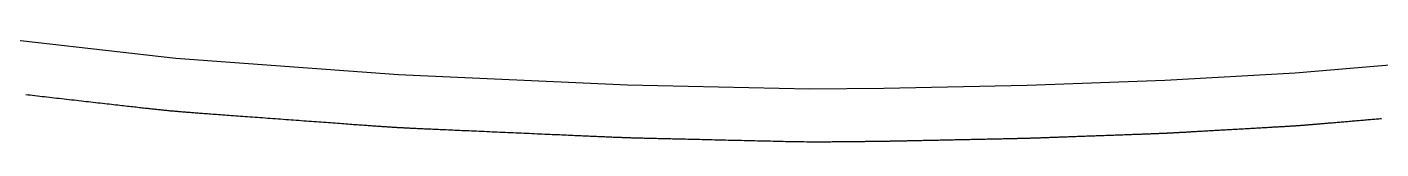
# Model space of a CAD drawing. Header units: millimetres. Extents: x -2296 to 86409, y -5695 to 20115.
# Drawn here: x 49892.7 to 50241.1, y 19244.9 to 19272.5 of the extents above; entities that cross this region are included whole.
import ezdxf

# ---------------------------------------------------------------- set-up
doc = ezdxf.new("R2010")
doc.units = ezdxf.units.MM
doc.layers.add('Line_RIGHT', color=1, linetype='Continuous')

msp = doc.modelspace()

# ---------------------------------------------------------------- linework, layer by layer
at = {"lineweight": 30}
msp.add_lwpolyline([(49892.332, 19257.024), (49892.918, 19256.958), (49893.511, 19256.891), (49894.109, 19256.823), (49894.712, 19256.754), (49895.32, 19256.685), (49895.933, 19256.616), (49896.55, 19256.545), (49897.171, 19256.475), (49897.794, 19256.404), (49898.421, 19256.333), (49899.05, 19256.262), (49899.681, 19256.19), (49900.314, 19256.118), (49900.948, 19256.046), (49901.583, 19255.974), (49902.218, 19255.902), (49902.853, 19255.83), (49903.487, 19255.758), (49904.121, 19255.687), (49904.754, 19255.615), (49905.385, 19255.543), (49906.013, 19255.472), (49906.64, 19255.401), (49907.263, 19255.33), (49907.883, 19255.26), (49908.5, 19255.19), (49909.112, 19255.121), (49909.72, 19255.052), (49910.322, 19254.983), (49910.92, 19254.916), (49911.511, 19254.849), (49912.097, 19254.782), (49912.676, 19254.717), (49913.248, 19254.652), (49913.812, 19254.588), (49914.369, 19254.525), (49914.918, 19254.463), (49915.457, 19254.401), (49915.988, 19254.341), (49916.51, 19254.282), (49917.021, 19254.224), (49917.523, 19254.167), (49918.014, 19254.112), (49918.494, 19254.057), (49918.963, 19254.004), (49919.422, 19253.952), (49919.868, 19253.902), (49920.303, 19253.853), (49920.726, 19253.805), (49921.137, 19253.758), (49921.537, 19253.713), (49921.926, 19253.669), (49922.303, 19253.627), (49922.67, 19253.586), (49923.027, 19253.545), (49923.374, 19253.507), (49923.711, 19253.469), (49924.038, 19253.432), (49924.357, 19253.397), (49924.667, 19253.362), (49924.969, 19253.329), (49925.264, 19253.297), (49925.551, 19253.265), (49925.832, 19253.235), (49926.106, 19253.205), (49926.374, 19253.176), (49926.636, 19253.148), (49926.894, 19253.121), (49927.146, 19253.094), (49927.395, 19253.068), (49927.639, 19253.043), (49927.88, 19253.018), (49928.118, 19252.994), (49928.354, 19252.97), (49928.587, 19252.947), (49928.819, 19252.925), (49929.049, 19252.902), (49929.278, 19252.88), (49929.507, 19252.859), (49929.736, 19252.837), (49929.965, 19252.816), (49930.195, 19252.795), (49930.426, 19252.774), (49930.659, 19252.754), (49930.894, 19252.733), (49931.131, 19252.713), (49931.371, 19252.692), (49931.615, 19252.672), (49931.862, 19252.651), (49932.113, 19252.63), (49932.369, 19252.609), (49932.63, 19252.588), (49932.897, 19252.567), (49933.169, 19252.545), (49933.447, 19252.523), (49933.733, 19252.501), (49934.025, 19252.479), (49934.325, 19252.456), (49934.633, 19252.432), (49934.949, 19252.408), (49935.274, 19252.383), (49935.608, 19252.358), (49935.952, 19252.333), (49936.305, 19252.306), (49936.67, 19252.279), (49937.045, 19252.251), (49937.431, 19252.222), (49937.829, 19252.193), (49938.238, 19252.163), (49938.659, 19252.132), (49939.092, 19252.1), (49939.537, 19252.067), (49939.995, 19252.033), (49940.466, 19251.999), (49940.949, 19251.963), (49941.443, 19251.927), (49941.949, 19251.89), (49942.467, 19251.852), (49942.995, 19251.813), (49943.534, 19251.773), (49944.084, 19251.733), (49944.643, 19251.692), (49945.212, 19251.65), (49945.79, 19251.608), (49946.376, 19251.565), (49946.971, 19251.521), (49947.574, 19251.477), (49948.184, 19251.432), (49948.801, 19251.387), (49949.424, 19251.341), (49950.054, 19251.295), (49950.689, 19251.248), (49951.329, 19251.202), (49951.974, 19251.154), (49952.623, 19251.107), (49953.277, 19251.059), (49953.933, 19251.011), (49954.593, 19250.962), (49955.255, 19250.914), (49955.92, 19250.865), (49956.586, 19250.816), (49957.253, 19250.767), (49957.921, 19250.718), (49958.59, 19250.669), (49959.259, 19250.62), (49959.927, 19250.571), (49960.594, 19250.522), (49961.26, 19250.473), (49961.925, 19250.425), (49962.587, 19250.376), (49963.246, 19250.328), (49963.903, 19250.28), (49964.556, 19250.232), (49965.205, 19250.184), (49965.849, 19250.137), (49966.489, 19250.09), (49967.124, 19250.044), (49967.753, 19249.998), (49968.375, 19249.952), (49968.992, 19249.907), (49969.601, 19249.862), (49970.203, 19249.818), (49970.797, 19249.774), (49971.383, 19249.732), (49971.961, 19249.689), (49972.529, 19249.648), (49973.087, 19249.607), (49973.636, 19249.567), (49974.174, 19249.527), (49974.702, 19249.489), (49975.218, 19249.451), (49975.723, 19249.414), (49976.217, 19249.378), (49976.698, 19249.342), (49977.168, 19249.308), (49977.625, 19249.275), (49978.07, 19249.242), (49978.502, 19249.211), (49978.922, 19249.18), (49979.33, 19249.15), (49979.726, 19249.121), (49980.112, 19249.093), (49980.486, 19249.066), (49980.85, 19249.04), (49981.203, 19249.014), (49981.546, 19248.989), (49981.88, 19248.965), (49982.205, 19248.942), (49982.521, 19248.92), (49982.829, 19248.898), (49983.129, 19248.877), (49983.423, 19248.856), (49983.709, 19248.836), (49983.988, 19248.817), (49984.262, 19248.798), (49984.531, 19248.78), (49984.794, 19248.762), (49985.052, 19248.744), (49985.307, 19248.728), (49985.557, 19248.711), (49985.805, 19248.695), (49986.049, 19248.679), (49986.291, 19248.664), (49986.531, 19248.649), (49986.769, 19248.635), (49987.006, 19248.62), (49987.243, 19248.606), (49987.479, 19248.592), (49987.716, 19248.578), (49987.953, 19248.565), (49988.191, 19248.551), (49988.431, 19248.538), (49988.673, 19248.525), (49988.917, 19248.511), (49989.164, 19248.498), (49989.414, 19248.485), (49989.668, 19248.472), (49989.926, 19248.459), (49990.189, 19248.446), (49990.457, 19248.432), (49990.73, 19248.419), (49991.009, 19248.405), (49991.295, 19248.392), (49991.587, 19248.378), (49991.887, 19248.364), (49992.194, 19248.349), (49992.51, 19248.334), (49992.834, 19248.319), (49993.167, 19248.304), (49993.509, 19248.289), (49993.862, 19248.273), (49994.224, 19248.256), (49994.598, 19248.239), (49994.982, 19248.222), (49995.378, 19248.204), (49995.786, 19248.186), (49996.205, 19248.167), (49996.637, 19248.148), (49997.081, 19248.128), (49997.538, 19248.108), (49998.008, 19248.087), (49998.491, 19248.066), (49998.986, 19248.044), (49999.494, 19248.021), (50000.013, 19247.998), (50000.545, 19247.975), (50001.087, 19247.951), (50001.64, 19247.926), (50002.205, 19247.901), (50002.779, 19247.876), (50003.363, 19247.85), (50003.957, 19247.823), (50004.559, 19247.797), (50005.17, 19247.77), (50005.789, 19247.742), (50006.416, 19247.714), (50007.05, 19247.686), (50007.69, 19247.658), (50008.337, 19247.629), (50008.99, 19247.6), (50009.647, 19247.571), (50010.31, 19247.542), (50010.977, 19247.512), (50011.649, 19247.483), (50012.324, 19247.453), (50013.001, 19247.423), (50013.682, 19247.393), (50014.365, 19247.362), (50015.049, 19247.332), (50015.735, 19247.302), (50016.422, 19247.271), (50017.109, 19247.241), (50017.797, 19247.21), (50018.483, 19247.18), (50019.169, 19247.15), (50019.854, 19247.119), (50020.537, 19247.089), (50021.217, 19247.059), (50021.895, 19247.029), (50022.569, 19246.999), (50023.24, 19246.969), (50023.907, 19246.94), (50024.57, 19246.911), (50025.227, 19246.881), (50025.88, 19246.853), (50026.526, 19246.824), (50027.166, 19246.796), (50027.799, 19246.768), (50028.426, 19246.74), (50029.044, 19246.712), (50029.655, 19246.685), (50030.257, 19246.659), (50030.85, 19246.633), (50031.433, 19246.607), (50032.007, 19246.581), (50032.571, 19246.556), (50033.124, 19246.532), (50033.665, 19246.508), (50034.196, 19246.485), (50034.714, 19246.462), (50035.221, 19246.439), (50035.716, 19246.417), (50036.198, 19246.396), (50036.667, 19246.375), (50037.123, 19246.355), (50037.567, 19246.336), (50037.998, 19246.317), (50038.416, 19246.298), (50038.823, 19246.28), (50039.218, 19246.263), (50039.602, 19246.246), (50039.974, 19246.23), (50040.336, 19246.214), (50040.688, 19246.199), (50041.03, 19246.184), (50041.362, 19246.17), (50041.686, 19246.156), (50042.001, 19246.142), (50042.308, 19246.129), (50042.608, 19246.117), (50042.9, 19246.105), (50043.186, 19246.093), (50043.465, 19246.081), (50043.738, 19246.07), (50044.007, 19246.059), (50044.27, 19246.049), (50044.529, 19246.039), (50044.784, 19246.029), (50045.035, 19246.019), (50045.283, 19246.01), (50045.529, 19246.001), (50045.772, 19245.992), (50046.014, 19245.983), (50046.254, 19245.974), (50046.494, 19245.966), (50046.733, 19245.958), (50046.972, 19245.95), (50047.211, 19245.942), (50047.452, 19245.934), (50047.694, 19245.927), (50047.938, 19245.919), (50048.184, 19245.911), (50048.432, 19245.904), (50048.684, 19245.897), (50048.94, 19245.889), (50049.199, 19245.882), (50049.464, 19245.875), (50049.733, 19245.867), (50050.007, 19245.86), (50050.288, 19245.852), (50050.575, 19245.845), (50050.868, 19245.837), (50051.169, 19245.829), (50051.477, 19245.822), (50051.794, 19245.814), (50052.119, 19245.806), (50052.453, 19245.797), (50052.797, 19245.789), (50053.15, 19245.78), (50053.514, 19245.772), (50053.889, 19245.763), (50054.275, 19245.753), (50054.672, 19245.744), (50055.081, 19245.734), (50055.502, 19245.724), (50055.935, 19245.714), (50056.381, 19245.703), (50056.839, 19245.693), (50057.311, 19245.681), (50057.796, 19245.67), (50058.293, 19245.658), (50058.803, 19245.646), (50059.324, 19245.634), (50059.858, 19245.621), (50060.403, 19245.609), (50060.958, 19245.596), (50061.525, 19245.582), (50062.102, 19245.569), (50062.689, 19245.555), (50063.285, 19245.541), (50063.89, 19245.527), (50064.504, 19245.512), (50065.126, 19245.498), (50065.756, 19245.483), (50066.392, 19245.468), (50067.036, 19245.453), (50067.686, 19245.437), (50068.341, 19245.422), (50069.003, 19245.406), (50069.669, 19245.391), (50070.339, 19245.375), (50071.014, 19245.359), (50071.692, 19245.343), (50072.373, 19245.327), (50073.057, 19245.311), (50073.743, 19245.295), (50074.431, 19245.279), (50075.12, 19245.263), (50075.811, 19245.246), (50076.501, 19245.23), (50077.192, 19245.214), (50077.882, 19245.198), (50078.571, 19245.182), (50079.259, 19245.165), (50079.945, 19245.149), (50080.629, 19245.133), (50081.31, 19245.117), (50081.988, 19245.101), (50082.663, 19245.086), (50083.333, 19245.07), (50083.999, 19245.054), (50084.66, 19245.039), (50085.315, 19245.023), (50085.965, 19245.008), (50086.608, 19244.993), (50087.244, 19244.978), (50087.874, 19244.963), (50088.503, 19244.949), (50089.136, 19244.935), (50089.779, 19244.922), (50090.438, 19244.911), (50091.118, 19244.9), (50091.825, 19244.891), (50092.565, 19244.884), (50093.339, 19244.879), (50094.137, 19244.875), (50094.942, 19244.873), (50095.738, 19244.872), (50096.509, 19244.872), (50097.241, 19244.873), (50097.916, 19244.875), (50098.52, 19244.877), (50099.041, 19244.879), (50099.489, 19244.881), (50099.876, 19244.883), (50100.217, 19244.885), (50100.525, 19244.888), (50100.814, 19244.89), (50101.098, 19244.893), (50101.39, 19244.896), (50101.702, 19244.899), (50102.031, 19244.903), (50102.375, 19244.906), (50102.731, 19244.91), (50103.094, 19244.914), (50103.461, 19244.917), (50103.828, 19244.921), (50104.192, 19244.925), (50104.549, 19244.928), (50104.899, 19244.932), (50105.242, 19244.936), (50105.578, 19244.939), (50105.905, 19244.942), (50106.225, 19244.946), (50106.537, 19244.949), (50106.84, 19244.952), (50107.135, 19244.955), (50107.421, 19244.958), (50107.7, 19244.961), (50107.97, 19244.964), (50108.233, 19244.966), (50108.488, 19244.969), (50108.736, 19244.972), (50108.977, 19244.974), (50109.21, 19244.977), (50109.437, 19244.979), (50109.658, 19244.981), (50109.872, 19244.984), (50110.08, 19244.986), (50110.283, 19244.988), (50110.481, 19244.99), (50110.674, 19244.993), (50110.862, 19244.995), (50111.045, 19244.997), (50111.224, 19244.999), (50111.4, 19245.001), (50111.572, 19245.003), (50111.741, 19245.005), (50111.906, 19245.007), (50112.069, 19245.01), (50112.23, 19245.012), (50112.388, 19245.014), (50112.545, 19245.016), (50112.699, 19245.018), (50112.853, 19245.02), (50113.006, 19245.023), (50113.158, 19245.025), (50113.309, 19245.027), (50113.46, 19245.03), (50113.612, 19245.032), (50113.764, 19245.035), (50113.916, 19245.037), (50114.07, 19245.04), (50114.225, 19245.042), (50114.381, 19245.045), (50114.54, 19245.048), (50114.7, 19245.051), (50114.863, 19245.054), (50115.028, 19245.057), (50115.197, 19245.06), (50115.369, 19245.064), (50115.544, 19245.067), (50115.723, 19245.07), (50115.906, 19245.074), (50116.094, 19245.078), (50116.287, 19245.082), (50116.484, 19245.086), (50116.687, 19245.09), (50116.895, 19245.094), (50117.109, 19245.098), (50117.329, 19245.103), (50117.556, 19245.108), (50117.789, 19245.112), (50118.029, 19245.117), (50118.277, 19245.123), (50118.531, 19245.128), (50118.793, 19245.133), (50119.063, 19245.139), (50119.34, 19245.145), (50119.626, 19245.151), (50119.919, 19245.157), (50120.221, 19245.163), (50120.531, 19245.17), (50120.848, 19245.177), (50121.173, 19245.183), (50121.505, 19245.19), (50121.844, 19245.198), (50122.19, 19245.205), (50122.542, 19245.212), (50122.902, 19245.22), (50123.267, 19245.228), (50123.638, 19245.235), (50124.015, 19245.243), (50124.397, 19245.251), (50124.785, 19245.259), (50125.177, 19245.268), (50125.573, 19245.276), (50125.974, 19245.285), (50126.379, 19245.293), (50126.787, 19245.302), (50127.199, 19245.31), (50127.613, 19245.319), (50128.031, 19245.328), (50128.451, 19245.337), (50128.873, 19245.346), (50129.298, 19245.354), (50129.724, 19245.363), (50130.151, 19245.372), (50130.58, 19245.381), (50131.009, 19245.391), (50131.439, 19245.4), (50131.87, 19245.409), (50132.3, 19245.418), (50132.73, 19245.427), (50133.159, 19245.436), (50133.588, 19245.445), (50134.015, 19245.454), (50134.441, 19245.463), (50134.866, 19245.472), (50135.288, 19245.481), (50135.709, 19245.49), (50136.126, 19245.498), (50136.541, 19245.507), (50136.953, 19245.516), (50137.362, 19245.524), (50137.767, 19245.533), (50138.168, 19245.541), (50138.564, 19245.55), (50138.957, 19245.558), (50139.344, 19245.566), (50139.727, 19245.574), (50140.104, 19245.582), (50140.475, 19245.59), (50140.841, 19245.598), (50141.201, 19245.605), (50141.554, 19245.613), (50141.9, 19245.62), (50142.239, 19245.627), (50142.572, 19245.634), (50142.897, 19245.641), (50143.215, 19245.648), (50143.525, 19245.654), (50143.827, 19245.661), (50144.121, 19245.667), (50144.407, 19245.673), (50144.685, 19245.679), (50144.955, 19245.685), (50145.217, 19245.69), (50145.472, 19245.696), (50145.719, 19245.701), (50145.96, 19245.706), (50146.193, 19245.711), (50146.42, 19245.716), (50146.64, 19245.721), (50146.854, 19245.725), (50147.062, 19245.73), (50147.265, 19245.734), (50147.462, 19245.739), (50147.653, 19245.743), (50147.84, 19245.747), (50148.023, 19245.751), (50148.201, 19245.755), (50148.375, 19245.76), (50148.545, 19245.764), (50148.712, 19245.768), (50148.876, 19245.771), (50149.037, 19245.775), (50149.195, 19245.779), (50149.351, 19245.783), (50149.504, 19245.787), (50149.656, 19245.791), (50149.806, 19245.795), (50149.955, 19245.799), (50150.103, 19245.803), (50150.25, 19245.807), (50150.397, 19245.812), (50150.543, 19245.816), (50150.69, 19245.82), (50150.837, 19245.824), (50150.985, 19245.829), (50151.133, 19245.833), (50151.283, 19245.838), (50151.434, 19245.843), (50151.587, 19245.848), (50151.742, 19245.853), (50151.899, 19245.858), (50152.059, 19245.863), (50152.222, 19245.869), (50152.387, 19245.874), (50152.556, 19245.88), (50152.729, 19245.886), (50152.906, 19245.892), (50153.087, 19245.898), (50153.272, 19245.905), (50153.462, 19245.911), (50153.657, 19245.918), (50153.858, 19245.925), (50154.064, 19245.933), (50154.275, 19245.94), (50154.493, 19245.948), (50154.718, 19245.956), (50154.949, 19245.964), (50155.186, 19245.973), (50155.431, 19245.982), (50155.683, 19245.991), (50155.942, 19246), (50156.208, 19246.01), (50156.482, 19246.02), (50156.764, 19246.03), (50157.054, 19246.041), (50157.351, 19246.051), (50157.656, 19246.063), (50157.968, 19246.074), (50158.287, 19246.085), (50158.612, 19246.097), (50158.944, 19246.109), (50159.283, 19246.122), (50159.627, 19246.134), (50159.978, 19246.147), (50160.334, 19246.16), (50160.696, 19246.173), (50161.063, 19246.186), (50161.434, 19246.2), (50161.811, 19246.214), (50162.191, 19246.227), (50162.576, 19246.241), (50162.964, 19246.255), (50163.356, 19246.27), (50163.751, 19246.284), (50164.149, 19246.299), (50164.549, 19246.313), (50164.952, 19246.328), (50165.357, 19246.343), (50165.765, 19246.357), (50166.173, 19246.372), (50166.583, 19246.387), (50166.994, 19246.402), (50167.406, 19246.417), (50167.819, 19246.432), (50168.232, 19246.447), (50168.644, 19246.462), (50169.057, 19246.477), (50169.469, 19246.492), (50169.88, 19246.507), (50170.29, 19246.522), (50170.699, 19246.537), (50171.106, 19246.552), (50171.512, 19246.566), (50171.915, 19246.581), (50172.316, 19246.596), (50172.714, 19246.61), (50173.109, 19246.625), (50173.501, 19246.639), (50173.89, 19246.653), (50174.274, 19246.667), (50174.655, 19246.681), (50175.032, 19246.695), (50175.403, 19246.708), (50175.771, 19246.722), (50176.133, 19246.735), (50176.489, 19246.748), (50176.84, 19246.76), (50177.185, 19246.773), (50177.524, 19246.785), (50177.857, 19246.798), (50178.183, 19246.809), (50178.502, 19246.821), (50178.814, 19246.832), (50179.12, 19246.844), (50179.417, 19246.854), (50179.708, 19246.865), (50179.99, 19246.875), (50180.265, 19246.885), (50180.532, 19246.895), (50180.791, 19246.905), (50181.044, 19246.914), (50181.289, 19246.923), (50181.527, 19246.932), (50181.758, 19246.94), (50181.982, 19246.948), (50182.2, 19246.956), (50182.412, 19246.964), (50182.618, 19246.972), (50182.818, 19246.98), (50183.013, 19246.987), (50183.203, 19246.994), (50183.387, 19247.001), (50183.567, 19247.008), (50183.743, 19247.015), (50183.914, 19247.022), (50184.082, 19247.028), (50184.246, 19247.035), (50184.406, 19247.041), (50184.564, 19247.048), (50184.719, 19247.054), (50184.871, 19247.06), (50185.02, 19247.067), (50185.168, 19247.073), (50185.314, 19247.079), (50185.459, 19247.086), (50185.602, 19247.092), (50185.744, 19247.098), (50185.885, 19247.105), (50186.026, 19247.111), (50186.167, 19247.118), (50186.308, 19247.125), (50186.449, 19247.131), (50186.59, 19247.138), (50186.733, 19247.145), (50186.876, 19247.152), (50187.021, 19247.16), (50187.167, 19247.167), (50187.316, 19247.175), (50187.466, 19247.183), (50187.619, 19247.191), (50187.774, 19247.199), (50187.933, 19247.207), (50188.094, 19247.216), (50188.259, 19247.225), (50188.428, 19247.234), (50188.6, 19247.244), (50188.777, 19247.254), (50188.959, 19247.264), (50189.145, 19247.274), (50189.336, 19247.285), (50189.532, 19247.296), (50189.734, 19247.307), (50189.941, 19247.319), (50190.155, 19247.331), (50190.375, 19247.343), (50190.601, 19247.356), (50190.833, 19247.369), (50191.073, 19247.383), (50191.319, 19247.397), (50191.573, 19247.412), (50191.833, 19247.426), (50192.102, 19247.442), (50192.377, 19247.457), (50192.659, 19247.474), (50192.949, 19247.49), (50193.245, 19247.507), (50193.548, 19247.524), (50193.857, 19247.542), (50194.173, 19247.56), (50194.494, 19247.578), (50194.822, 19247.597), (50195.155, 19247.616), (50195.493, 19247.636), (50195.836, 19247.655), (50196.185, 19247.675), (50196.537, 19247.695), (50196.895, 19247.716), (50197.256, 19247.736), (50197.621, 19247.757), (50197.989, 19247.778), (50198.361, 19247.8), (50198.736, 19247.821), (50199.114, 19247.843), (50199.494, 19247.864), (50199.877, 19247.886), (50200.261, 19247.908), (50200.648, 19247.931), (50201.036, 19247.953), (50201.425, 19247.975), (50201.815, 19247.997), (50202.206, 19248.02), (50202.598, 19248.042), (50202.99, 19248.065), (50203.381, 19248.087), (50203.773, 19248.109), (50204.164, 19248.132), (50204.554, 19248.154), (50204.944, 19248.176), (50205.332, 19248.199), (50205.718, 19248.221), (50206.103, 19248.243), (50206.486, 19248.265), (50206.866, 19248.287), (50207.244, 19248.308), (50207.62, 19248.33), (50207.992, 19248.351), (50208.361, 19248.372), (50208.726, 19248.393), (50209.088, 19248.414), (50209.445, 19248.434), (50209.798, 19248.454), (50210.147, 19248.474), (50210.491, 19248.494), (50210.83, 19248.514), (50211.163, 19248.533), (50211.491, 19248.551), (50211.813, 19248.57), (50212.129, 19248.588), (50212.439, 19248.606), (50212.743, 19248.623), (50213.039, 19248.64), (50213.329, 19248.657), (50213.613, 19248.673), (50213.889, 19248.689), (50214.157, 19248.704), (50214.419, 19248.719), (50214.673, 19248.734), (50214.92, 19248.748), (50215.16, 19248.762), (50215.393, 19248.776), (50215.62, 19248.789), (50215.84, 19248.801), (50216.054, 19248.814), (50216.262, 19248.826), (50216.464, 19248.838), (50216.66, 19248.849), (50216.851, 19248.86), (50217.036, 19248.871), (50217.217, 19248.882), (50217.393, 19248.893), (50217.565, 19248.903), (50217.732, 19248.913), (50217.896, 19248.923), (50218.055, 19248.933), (50218.212, 19248.943), (50218.365, 19248.952), (50218.515, 19248.962), (50218.663, 19248.971), (50218.808, 19248.98), (50218.95, 19248.99), (50219.091, 19248.999), (50219.23, 19249.008), (50219.368, 19249.017), (50219.504, 19249.027), (50219.64, 19249.036), (50219.774, 19249.045), (50219.908, 19249.055), (50220.042, 19249.064), (50220.176, 19249.074), (50220.31, 19249.084), (50220.445, 19249.094), (50220.58, 19249.104), (50220.716, 19249.114), (50220.854, 19249.124), (50220.993, 19249.135), (50221.133, 19249.146), (50221.276, 19249.157), (50221.421, 19249.168), (50221.568, 19249.18), (50221.718, 19249.192), (50221.87, 19249.204), (50222.026, 19249.217), (50222.186, 19249.23), (50222.349, 19249.243), (50222.516, 19249.257), (50222.687, 19249.271), (50222.862, 19249.286), (50223.042, 19249.301), (50223.227, 19249.316), (50223.417, 19249.332), (50223.613, 19249.349), (50223.814, 19249.366), (50224.021, 19249.383), (50224.234, 19249.401), (50224.452, 19249.42), (50224.678, 19249.439), (50224.909, 19249.458), (50225.148, 19249.479), (50225.393, 19249.499), (50225.645, 19249.521), (50225.903, 19249.543), (50226.169, 19249.565), (50226.44, 19249.589), (50226.719, 19249.612), (50227.003, 19249.636), (50227.293, 19249.661), (50227.589, 19249.686), (50227.891, 19249.712), (50228.198, 19249.738), (50228.511, 19249.765), (50228.828, 19249.792), (50229.15, 19249.819), (50229.477, 19249.847), (50229.808, 19249.875), (50230.143, 19249.904), (50230.482, 19249.932), (50230.824, 19249.962), (50231.17, 19249.991), (50231.518, 19250.021), (50231.87, 19250.051), (50232.224, 19250.081), (50232.581, 19250.111), (50232.94, 19250.142), (50233.3, 19250.172), (50233.662, 19250.203), (50234.026, 19250.234), (50234.391, 19250.265), (50234.757, 19250.297), (50235.124, 19250.328), (50235.491, 19250.359), (50235.858, 19250.39), (50236.226, 19250.422), (50236.593, 19250.453), (50236.959, 19250.484), (50237.325, 19250.515), (50237.69, 19250.547), (50238.054, 19250.578), (50238.417, 19250.608), (50238.778, 19250.639), (50239.137, 19250.67), (50239.494, 19250.7), (50239.848, 19250.73), (50240.2, 19250.761), (50240.549, 19250.79), (50240.895, 19250.82), (50241.238, 19250.849)], dxfattribs=at)
at = {"layer": 'Line_RIGHT', "color": 1, "lineweight": 30}
msp.add_lwpolyline([(49876.577, 19272.512), (49930.936, 19266.348), (49988.242, 19262.147), (50047.186, 19259.538), (50094.054, 19258.437), (50113.123, 19258.632), (50150.04, 19259.41), (50185.43, 19260.697), (50218.989, 19262.618), (50250.411, 19265.295)], dxfattribs=at)

doc.saveas('drawing.dxf')
